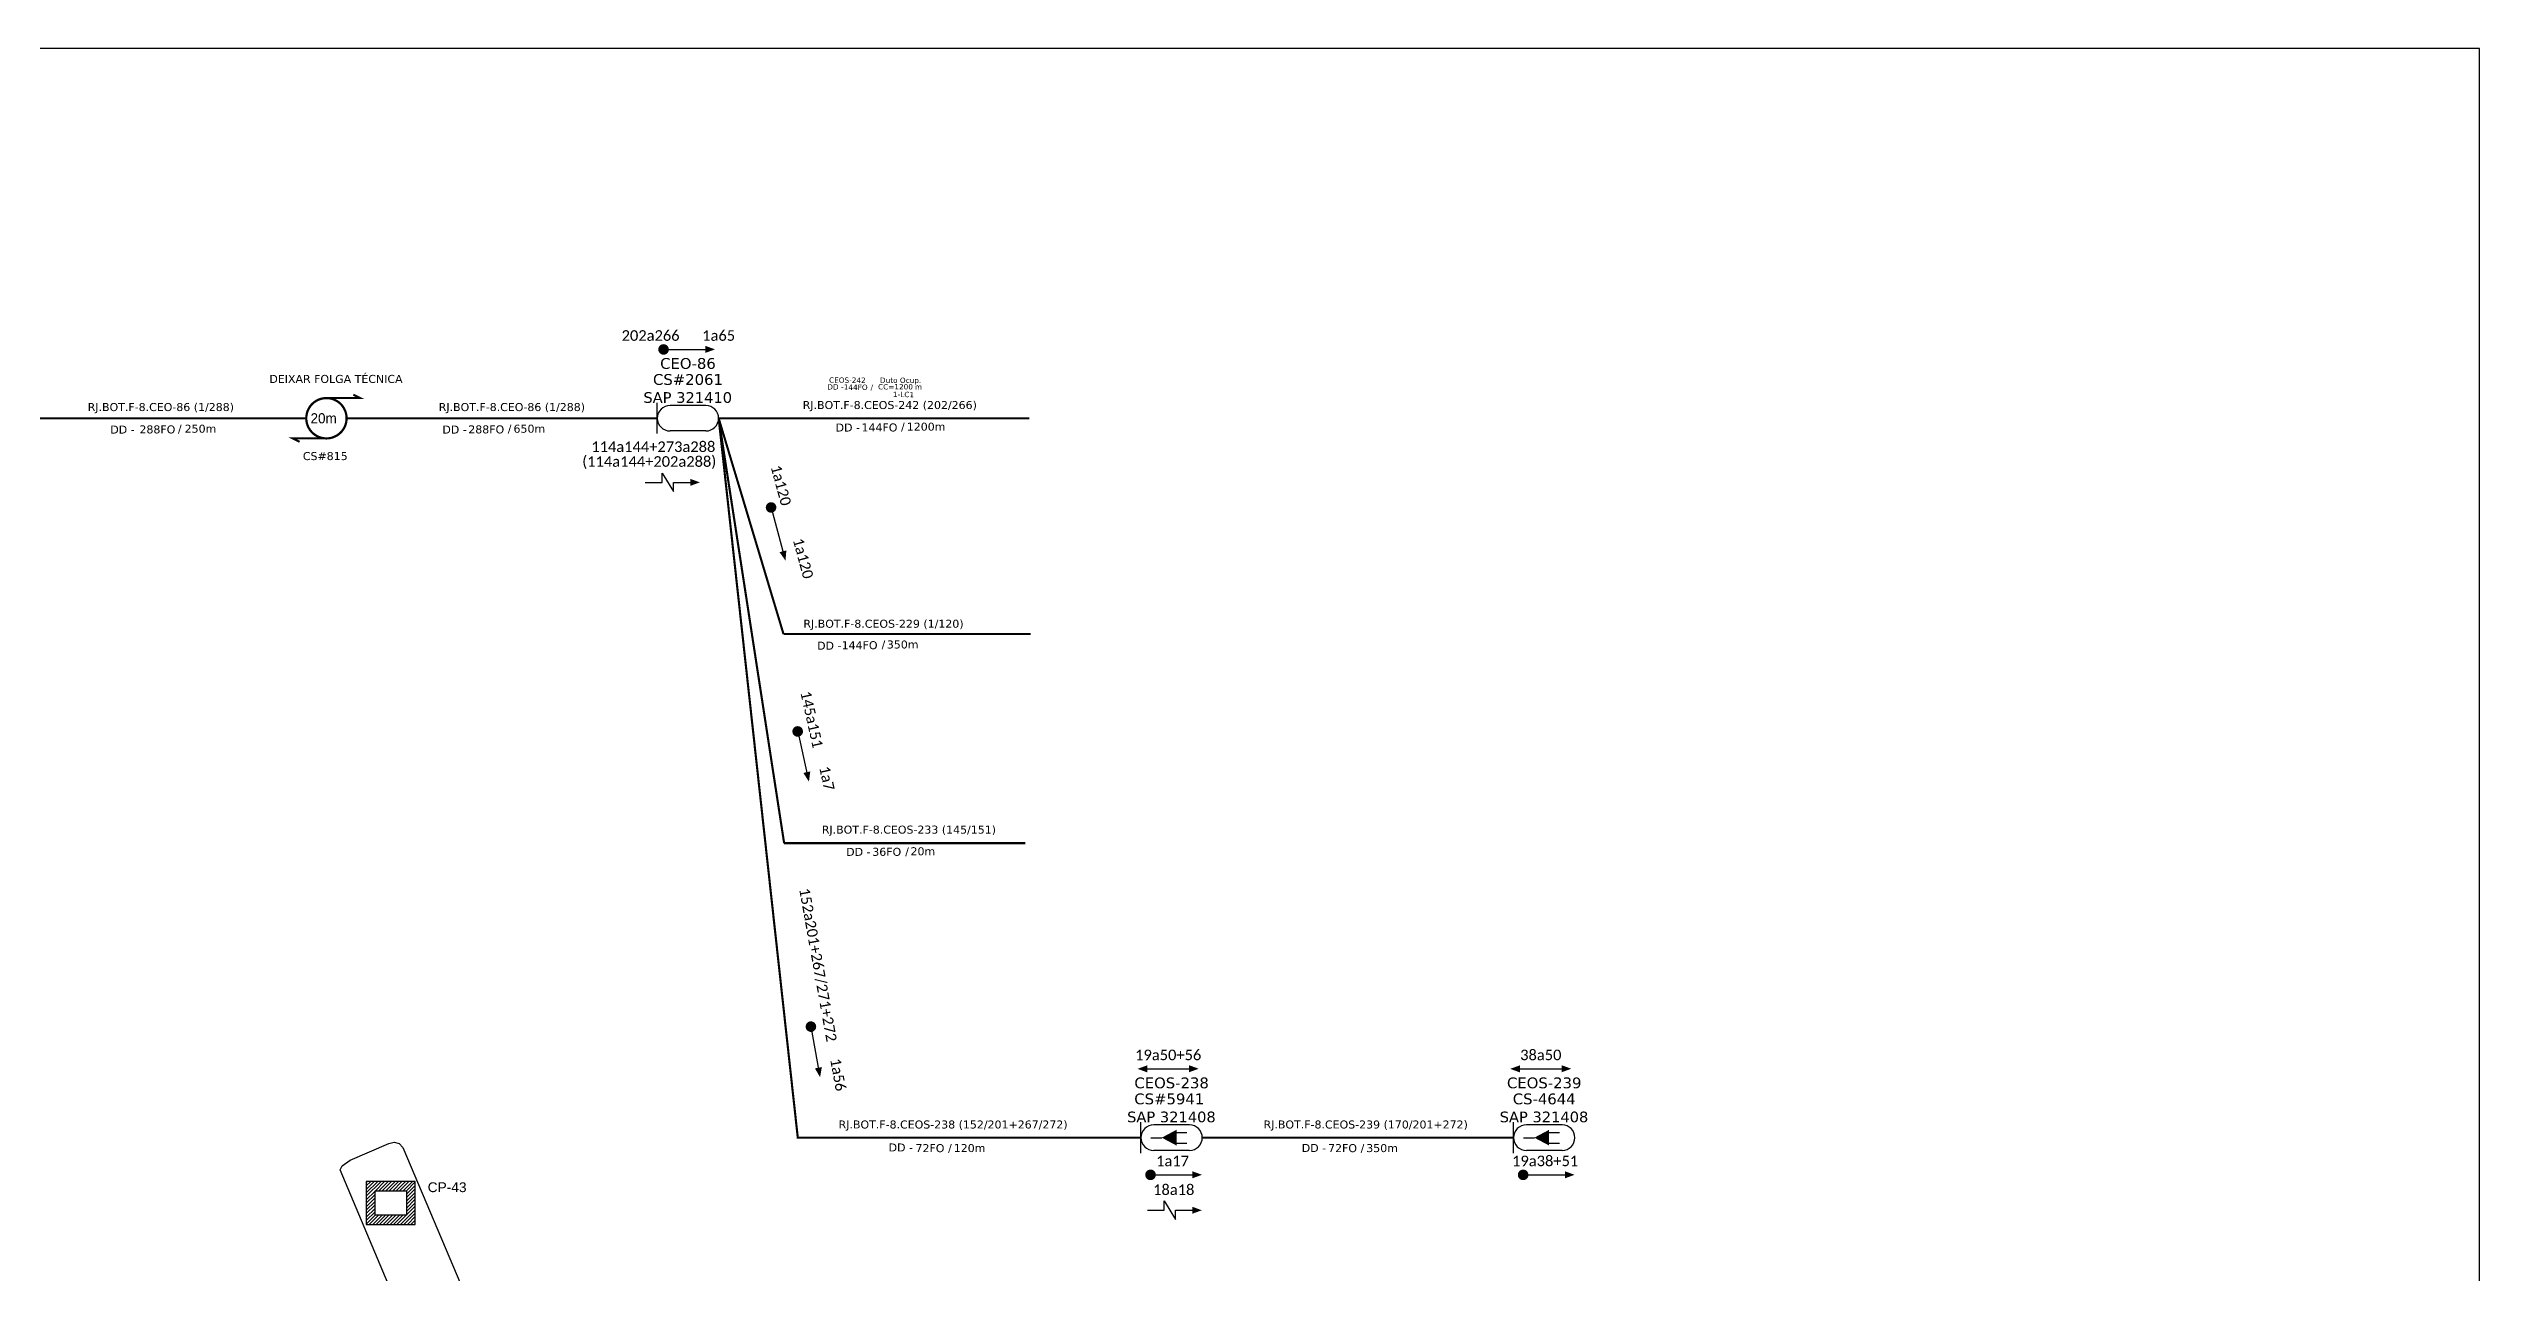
# Model space of a CAD drawing. Header units: metres. Extents: x -1286 to 457, y -500 to 94.
# Drawn here: x -900.8 to -445.1, y -135.2 to 94.2 of the extents above; entities that cross this region are included whole.
import ezdxf
from ezdxf.enums import TextEntityAlignment as Align

# ---------------------------------------------------------------- set-up
doc = ezdxf.new("R2010")
doc.units = ezdxf.units.M
for name, color, linetype in [('10.1-Caixas Subterrâneas', 5, 'Continuous'), ('20.4-CEOS', 1, 'Continuous'), ('20.5-CABO AÉREO', 1, 'Continuous'), ('label_cabos', 7, 'Continuous'), ('QUADRA', 7, 'Continuous'), ('SETA', 7, 'Continuous')]:
    doc.layers.add(name, color=color, linetype=linetype)
doc.layers.add('40.1-ETIQUETAS', color=1, linetype='Continuous', lineweight=20)
doc.styles.add('ARIAL', font='arial.ttf')
doc.styles.add('siredit', font='verdana.ttf')

# ---------------------------------------------------------------- blocks, each defined once
blk = doc.blocks.new('*X70')
at = {"color": 0, "linetype": 'Continuous'}
for p, q in [((-1.25, 0.34099), (-0.49099, 1.1)), ((-1.25, 0.517767), (-0.667767, 1.1)), ((-1.25, 0.694544), (-0.844544, 1.1)), ((-1.25, 0.87132), (-1.02132, 1.1)), ((-1.25, 1.048097), (-1.198097, 1.1)), ((-1.25, 0.164214), (-0.8035, 0.610714)), ((-1.25, -0.012563), (-0.8035, 0.433937)), ((-1.25, -0.18934), (-0.8035, 0.25716)), ((-1.25, -0.366117), (-0.8035, 0.080383)), ((-0.789214, 0.625), (-0.314214, 1.1)), ((-0.612437, 0.625), (-0.137437, 1.1)), ((-0.43566, 0.625), (0.03934, 1.1)), ((-0.258883, 0.625), (0.216117, 1.1)), ((-0.082107, 0.625), (0.392893, 1.1)), ((0.09467, 0.625), (0.56967, 1.1)), ((0.271447, 0.625), (0.746447, 1.1)), ((0.448223, 0.625), (0.923223, 1.1)), ((0.625, 0.625), (1.1, 1.1)), ((0.801777, 0.625), (1.25, 1.073223)), ((0.8035, 0.449947), (1.25, 0.896447)), ((0.8035, 0.27317), (1.25, 0.71967)), ((0.8035, 0.096393), (1.25, 0.542893)), ((0.8035, -0.080383), (1.25, 0.366117)), ((0.8035, -0.25716), (1.25, 0.18934)), ((0.8035, -0.433937), (1.25, 0.012563)), ((-1.25, -0.542893), (-0.8035, -0.096393)), ((-1.25, -0.71967), (-0.8035, -0.27317)), ((-1.25, -0.896447), (-0.8035, -0.449947)), ((-1.25, -1.073223), (-0.801777, -0.625)), ((-1.1, -1.1), (-0.625, -0.625)), ((-0.923223, -1.1), (-0.448223, -0.625)), ((-0.746447, -1.1), (-0.271447, -0.625)), ((-0.56967, -1.1), (-0.09467, -0.625)), ((-0.392893, -1.1), (0.082107, -0.625)), ((-0.216117, -1.1), (0.258883, -0.625)), ((-0.03934, -1.1), (0.43566, -0.625)), ((0.137437, -1.1), (0.612437, -0.625)), ((0.314214, -1.1), (0.789214, -0.625)), ((0.49099, -1.1), (1.25, -0.34099)), ((0.667767, -1.1), (1.25, -0.517767)), ((0.8035, -0.610714), (1.25, -0.164214)), ((0.844544, -1.1), (1.25, -0.694544)), ((1.02132, -1.1), (1.25, -0.87132)), ((1.198097, -1.1), (1.25, -1.048097))]:
    blk.add_line(p, q, dxfattribs=at)
blk = doc.blocks.new('MANHOLE_MQ')
at = {"color": 0, "linetype": 'Continuous'}
for p, q in [((0.00000623, 0.00000569), (-0.00000627, 0.00000569)), ((-0.00000627, 0.00000569), (-0.00000627, -0.00000531)), ((-0.00000404, 0.00000331), (0.00000399, 0.00000331)), ((-0.00000404, -0.00000294), (-0.00000404, 0.00000331)), ((0.00000399, 0.00000331), (0.00000399, -0.00000294)), ((0.00000623, -0.00000531), (0.00000623, 0.00000569)), ((-0.00000627, -0.00000531), (0.00000623, -0.00000531)), ((0.00000399, -0.00000294), (-0.00000404, -0.00000294)), ((0.00000399, -0.00000294), (0.00000399, -0.00000294))]:
    blk.add_line(p, q, dxfattribs=at)
at = {"color": 0, "linetype": 'Continuous', "xscale": 5e-06, "yscale": 5e-06, "zscale": 1e-05}
blk.add_blockref('*X70', (-0.00000002, 0.00000019), dxfattribs=at)
blk = doc.blocks.new('Inst CB DT OCUP CFOA-SM-DD-S-144')
at = {"layer": 'label_cabos', "color": 0, "style": 'siredit'}
for tag, flags, p in [('ID_ATIVIDADE', 3, (1.31, 2.67)), ('FATOR', 1, (11.56, 2.55))]:
    blk.add_attdef(tag, text='', height=1, rotation=359.69, dxfattribs=dict(at, flags=flags)).set_placement(p, align=Align.MIDDLE_CENTER)
for tag, p in [('TIPO_CABO', (1.11, 0)), ('DESTINO_CABO', (3.13, 1.26)), ('CABO', (4.69, -0.05)), ('/', (7.71, -0.05)), ('LANCE', (10.41, 0.02)), ('TIPO_CABO', (13.11, 1.24)), ('UND', (16.46, 0)), ('FID', (13.65, -1.41))]:
    blk.add_attdef(tag, text='', height=1, rotation=359.69, dxfattribs=at).set_placement(p, align=Align.MIDDLE_CENTER)
blk.add_attdef('QTDE', (11.93, -0.45), '', height=1, rotation=359.69, dxfattribs=at)

msp = doc.modelspace()

# ---------------------------------------------------------------- linework, layer by layer
msp.add_lwpolyline([(-1286.07, -499.81), (-445.07, -499.81), (-445.07, 94.19), (-1286.07, 94.19)], close=True)
at = {"color": 0, "const_width": 0.99}
for points in [[(-786.02, 37.8, 1), (-785.03, 37.8, 1)], [(-765.5, 8.65, 1), (-765.24, 7.7, 1)], [(-760.49, -33.33, 1), (-760.27, -34.3, 1)], [(-757.99, -88.67, 1), (-757.81, -89.64, 1)], [(-694.72, -116.94, 1), (-693.73, -116.94, 1)], [(-624.85, -116.94, 1), (-623.86, -116.94, 1)]]:
    msp.add_lwpolyline(points, format="xyb", close=True, dxfattribs=at)
at = {"color": 5, "const_width": 0.42}
msp.add_lwpolyline([(-848.74, 28.68, 1.000012), (-848.74, 21.12, 0.999978)], format="xyb", close=True, dxfattribs=at)
at = {"color": 5, "const_width": 0.394}
for points in [[(-848.74, 28.68), (-842.44, 28.68), (-843.7, 29.31)], [(-848.74, 21.12), (-855.04, 21.12), (-853.78, 20.49)]]:
    msp.add_lwpolyline(points, dxfattribs=at)
at = {"color": 0}
for points in [[(-785.79, 12.88), (-785.79, 14.63), (-783.69, 11.14), (-783.69, 12.88)], [(-691.66, -123.58), (-691.66, -121.83), (-689.57, -125.33), (-689.57, -123.58)]]:
    msp.add_lwpolyline(points, dxfattribs=at)
at = {"layer": '20.4-CEOS', "color": 5}
for p, q in [((-777.6, 27.29), (-784.31, 27.29)), ((-777.6, 22.51), (-784.31, 22.51)), ((-617.05, -107.58), (-623.76, -107.58)), ((-617.05, -112.36), (-623.76, -112.36))]:
    msp.add_line(p, q, dxfattribs=at)
at = {"layer": '20.4-CEOS', "color": 8}
for p, q in [((-686.91, -107.58), (-693.63, -107.58)), ((-686.91, -112.36), (-693.63, -112.36))]:
    msp.add_line(p, q, dxfattribs=at)
at = {"layer": '20.4-CEOS', "color": 5}
for points in [[(-786.7, 22.01), (-786.7, 27.78)], [(-626.16, -112.85), (-626.16, -107.08)], [(-619.61, -109.02), (-617.57, -109.02)], [(-624.3, -109.97), (-622.26, -109.97)], [(-619.61, -111.01), (-617.57, -111.01)]]:
    msp.add_lwpolyline(points, dxfattribs=at)
at = {"layer": '20.4-CEOS', "color": 8}
for points in [[(-696.02, -112.85), (-696.02, -107.08)], [(-689.47, -109.02), (-687.44, -109.02)], [(-694.16, -109.97), (-692.12, -109.97)], [(-689.47, -111.01), (-687.44, -111.01)]]:
    msp.add_lwpolyline(points, dxfattribs=at)
msp.add_lwpolyline([(-692.12, -109.97, 0, 2.95, 0), (-689.35, -109.97, 2.95, 2.95, 0)], format="xyseb", dxfattribs=at)
at = {"layer": '20.4-CEOS', "color": 5}
msp.add_lwpolyline([(-622.26, -109.97, 0, 2.95, 0), (-619.49, -109.97, 2.95, 2.95, 0)], format="xyseb", dxfattribs=at)
for centre, start, end in [((-784.31, 24.9), 90, 270), ((-777.6, 24.9), 270, 90), ((-623.76, -109.97), 90, 270), ((-617.05, -109.97), 270, 90)]:
    msp.add_arc(centre, 2.39, start, end, dxfattribs=at)
at = {"layer": '20.4-CEOS', "color": 8}
for centre, start, end in [((-693.63, -109.97), 90, 270), ((-686.91, -109.97), 270, 90)]:
    msp.add_arc(centre, 2.39, start, end, dxfattribs=at)
at = {"layer": '20.5-CABO AÉREO', "color": 5, "ltscale": 50, "const_width": 0.4}
for points in [[(-910.78, 24.9), (-852.52, 24.9)], [(-775.2, 24.9), (-760.36, -109.97)], [(-760.57, -109.97), (-696.02, -109.97)], [(-684.52, -109.97), (-626.16, -109.97)]]:
    msp.add_lwpolyline(points, dxfattribs=at)
at = {"layer": '20.5-CABO AÉREO', "color": 7, "ltscale": 50, "const_width": 0.4}
for points in [[(-775.2, 24.9), (-762.92, -54.77), (-762.92, -54.77)], [(-763.04, -15.56), (-716.7, -15.56)], [(-762.92, -54.77), (-717.69, -54.77)]]:
    msp.add_lwpolyline(points, dxfattribs=at)
at = {"layer": '20.5-CABO AÉREO', "ltscale": 50, "const_width": 0.4}
for points in [[(-755.84, -54.77), (-755.84, -54.77), (-755.84, -54.77)], [(-755.84, -54.77), (-717.69, -54.77)]]:
    msp.add_lwpolyline(points, dxfattribs=at)
at = {"layer": '40.1-ETIQUETAS', "color": 5, "const_width": 0.4}
msp.add_lwpolyline([(-844.96, 24.9), (-786.7, 24.9)], dxfattribs=at)
at = {"layer": '40.1-ETIQUETAS', "color": 7, "const_width": 0.4}
for points in [[(-775.2, 24.9), (-763.04, -15.56)], [(-775.2, 24.9), (-716.97, 24.9)], [(-757.83, -28.83), (-757.83, -28.83)]]:
    msp.add_lwpolyline(points, dxfattribs=at)
at = {"layer": 'QUADRA'}
msp.add_lwpolyline([(-779.82, -276.07), (-779.7, -275.5), (-779.45, -274.36), (-779.45, -274.36), (-779.45, -274.36), (-846.14, -115.97), (-845.81, -115.25), (-844.32, -114.2), (-837.04, -111.08), (-836.03, -110.84), (-835.1, -111.08), (-834.41, -111.8), (-772.76, -257.35)], dxfattribs=at)
at = {"layer": 'SETA', "color": 0}
for points in [[(-785.52, 37.8), (-777.01, 37.8)], [(-788.95, 12.88), (-785.79, 12.88)], [(-783.69, 12.88), (-780.53, 12.88)], [(-765.37, 8.17), (-763.14, -0.04)], [(-760.38, -33.82), (-758.53, -42.12)], [(-757.9, -89.16), (-756.39, -97.53)], [(-694.84, -97.07), (-686.33, -97.07)], [(-624.97, -97.07), (-616.46, -97.07)], [(-694.22, -116.94), (-685.71, -116.94)], [(-624.36, -116.94), (-615.85, -116.94)], [(-694.82, -123.58), (-691.66, -123.58)], [(-689.57, -123.58), (-686.41, -123.58)]]:
    msp.add_lwpolyline(points, dxfattribs=at)
for points in [[(-777.69, 38.47), (-775.88, 37.81), (-777.69, 37.15)], [(-780.53, 13.54), (-778.72, 12.88), (-780.53, 12.22)], [(-762.5, 0.13), (-762.67, -1.79), (-763.78, -0.21)], [(-758.02, -41.31), (-758.27, -43.23), (-759.31, -41.6)], [(-755.85, -96.74), (-756.18, -98.64), (-757.15, -96.98)], [(-694.84, -96.41), (-696.65, -97.07), (-694.84, -97.73)], [(-687.01, -96.39), (-685.19, -97.05), (-687.01, -97.71)], [(-624.97, -96.41), (-626.79, -97.07), (-624.97, -97.73)], [(-617.15, -96.39), (-615.33, -97.05), (-617.15, -97.71)], [(-686.39, -116.27), (-684.58, -116.93), (-686.39, -117.59)], [(-616.53, -116.27), (-614.72, -116.93), (-616.53, -117.59)], [(-686.41, -122.92), (-684.6, -123.58), (-686.41, -124.24)]]:
    msp.add_solid(points, dxfattribs=at)

# ---------------------------------------------------------------- block references
at = {"color": 7, "lineweight": 0}
ref = msp.add_blockref('Inst CB DT OCUP CFOA-SM-DD-S-144', (-754.19, 30.78), dxfattribs=at)
ref.add_attrib('DESTINO_CABO', 'CEOS-242', dxfattribs={"layer": 'label_cabos', "color": 0, "height": 1, "rotation": 359.69, "style": 'siredit'}).set_placement((-751.06, 32.04), align=Align.MIDDLE_CENTER)
ref.add_attrib('TIPO_CABO', 'Duto Ocup.', dxfattribs={"layer": 'label_cabos', "color": 0, "height": 1, "rotation": 359.69, "style": 'siredit'}).set_placement((-741.08, 32.02), align=Align.MIDDLE_CENTER)
ref.add_attrib('/', '/', dxfattribs={"layer": 'label_cabos', "color": 0, "height": 1, "rotation": 359.69, "style": 'siredit'}).set_placement((-746.48, 30.72), align=Align.MIDDLE_CENTER)
ref.add_attrib('FID', '1-LC1', dxfattribs={"layer": 'label_cabos', "color": 0, "height": 1, "rotation": 359.69, "style": 'siredit'}).set_placement((-740.54, 29.36), align=Align.MIDDLE_CENTER)
ref.add_attrib('LANCE', 'CC=', dxfattribs={"layer": 'label_cabos', "color": 0, "height": 1, "rotation": 359.69, "style": 'siredit'}).set_placement((-743.78, 30.8), align=Align.MIDDLE_CENTER)
ref.add_attrib('UND', 'm', dxfattribs={"layer": 'label_cabos', "color": 0, "height": 1, "rotation": 359.69, "style": 'siredit'}).set_placement((-737.73, 30.78), align=Align.MIDDLE_CENTER)
ref.add_attrib('CABO', '144FO', dxfattribs={"layer": 'label_cabos', "color": 0, "height": 1, "rotation": 359.69, "style": 'siredit'}).set_placement((-749.5, 30.72), align=Align.MIDDLE_CENTER)
ref.add_attrib('TIPO_CABO', 'DD - ', dxfattribs={"layer": 'label_cabos', "color": 0, "height": 1, "rotation": 359.69, "style": 'siredit'}).set_placement((-753.08, 30.77), align=Align.MIDDLE_CENTER)
ref.add_attrib('QTDE', '1200', (-742.26, 30.32), dxfattribs={"layer": 'label_cabos', "color": 0, "height": 1, "rotation": 359.69, "style": 'siredit'})
at = {"layer": '10.1-Caixas Subterrâneas', "color": 30, "xscale": 735143.8030141568, "yscale": 735143.8030141568, "zscale": 735143.8030141568, "rotation": 180.000000000062}
msp.add_blockref('MANHOLE_MQ', (-836.68, -122.08), dxfattribs=at)

# ---------------------------------------------------------------- texts
at = {"color": 5}
msp.add_text('20m', height=1.89, dxfattribs=at).set_placement((-851.72, 23.95))
at = {"color": 0, "char_height": 1.98, "width": 25.1052, "attachment_point": 5}
for s, insert in [('{\\fCalibri|b0|i0|c0|p34;\\C7;202a266}', (-787.96, 40.4)), ('{\\fCalibri|b0|i0|c0|p34;\\C7;1a65}', (-775.2, 40.4)), ('{\\fCalibri|b0|i0|c0|p34;\\C1;114a144+273a288}', (-787.45, 19.55)), ('{\\fCalibri|b0|i0|c0|p34;\\C7;19a50+\\C1;56}', (-690.91, -94.47)), ('{\\fCalibri|b0|i0|c0|p34;\\C7;38a50}', (-621.05, -94.47)), ('{\\fCalibri|b0|i0|c0|p34;\\C7;1a17}', (-690.09, -114.34)), ('{\\fCalibri|b0|i0|c0|p34;\\C7;19a38+\\C1;51}', (-620.23, -114.34)), ('{\\fCalibri|b0|i0|c0|p34;\\C7;18a18}', (-689.87, -119.73))]:
    msp.add_mtext(s, dxfattribs=dict(at, insert=insert))
at = {"color": 5, "insert": (-788.21, 16.58), "char_height": 1.98, "width": 25.1052, "attachment_point": 5}
msp.add_mtext('{\\fCalibri|b0|i0|c0|p34;(114a144+202a288)}', dxfattribs=at)
at = {"color": 0, "char_height": 1.98, "width": 25.1052, "attachment_point": 5}
for s, insert, rotation in [('{\\fCalibri|b0|i0|c0|p34;\\C7;1a120}', (-763.51, 12.32), 285.1521), ('{\\fCalibri|b0|i0|c0|p34;\\C7;1a120}', (-759.35, -1.37), 285.1521), ('{\\fCalibri|b0|i0|c0|p34;\\C7;145a151}', (-757.75, -31.58), 282.5617), ('{\\fCalibri|b0|i0|c0|p34;\\C7;1a7}', (-754.9, -42.6), 282.5617), ('{\\fCalibri|b0|i0|c0|p34;\\C7;152a201+267/271+\\C1;272}', (-756.62, -77.58), 280.1886), ('{\\fCalibri|b0|i0|c0|p34;\\C7;1a\\C1;56}', (-752.79, -98.16), 280.1886)]:
    msp.add_mtext(s, dxfattribs=dict(at, insert=insert, rotation=rotation))
at = {"layer": '10.1-Caixas Subterrâneas', "color": 30, "style": 'ARIAL'}
msp.add_text('CP-43', height=1.839, dxfattribs=at).set_placement((-829.75, -120.18))
at = {"layer": '20.4-CEOS', "color": 7, "style": 'siredit'}
for s, height, p in [('CS#2061', 2.028, (-780.95, 32.17)), ('CEO-86', 2.028, (-780.95, 35.17)), ('SAP 321410', 2, (-781, 28.79)), ('CEOS-238', 2.028, (-690.27, -99.7)), ('CS#5941 ', 2.028, (-690.27, -102.7)), ('SAP 321408', 2, (-690.31, -106.08))]:
    msp.add_text(s, height=height, dxfattribs=at).set_placement(p, align=Align.MIDDLE_CENTER)
at = {"layer": '20.4-CEOS', "color": 5, "style": 'siredit'}
for s, height, p in [('CEOS-239', 2.028, (-620.41, -99.7)), ('CS-4644', 2.028, (-620.41, -102.7)), ('SAP 321408', 2, (-620.45, -106.08))]:
    msp.add_text(s, height=height, dxfattribs=at).set_placement(p, align=Align.MIDDLE_CENTER)
at = {"layer": '40.1-ETIQUETAS', "color": 0, "style": 'siredit'}
for s, p in [('DEIXAR FOLGA TÉCNICA', (-846.95, 32.27)), ('RJ.BOT.F-8.CEO-86 (1/288)', (-879.79, 27)), ('RJ.BOT.F-8.CEO-86 (1/288)', (-813.97, 27)), ('CS#815', (-848.96, 17.81)), ('RJ.BOT.F-8.CEOS-233 (145/151)', (-739.53, -52.22))]:
    msp.add_text(s, height=1.5, dxfattribs=at).set_placement(p, align=Align.MIDDLE_CENTER)
at = {"layer": '40.1-ETIQUETAS', "color": 7, "style": 'siredit'}
for s, p in [('RJ.BOT.F-8.CEOS-242 (202/266)', (-743.11, 27.38)), ('RJ.BOT.F-8.CEOS-229 (1/120) ', (-743.97, -13.62))]:
    msp.add_text(s, height=1.5, dxfattribs=at).set_placement(p, align=Align.MIDDLE_CENTER)
at = {"layer": '40.1-ETIQUETAS', "color": 0, "style": 'siredit'}
for s, p in [('DD - ', (-884.05, 22.78)), ('288FO', (-877.07, 22.81)), ('/', (-875.89, 22.94)), ('DD - ', (-821.78, 22.78)), ('288FO', (-815.41, 22.81)), ('/', (-814.05, 22.94)), ('DD - ', (-751.52, -17.74)), ('DD - ', (-746.07, -56.39)), ('36FO', (-740.97, -56.38)), ('/', (-739.52, -56.28)), ('DD - ', (-738.11, -111.81)), ('72FO', (-732.87, -111.93)), ('/', (-731.48, -111.88)), ('DD - ', (-660.65, -111.9)), ('72FO', (-655.51, -111.93)), ('/', (-654.13, -111.88))]:
    msp.add_text(s, height=1.5, dxfattribs=at).set_placement(p, align=Align.MIDDLE_RIGHT)
for s, p in [('250m', (-875.32, 22.94)), ('650m', (-813.66, 22.94)), ('20m', (-739.23, -56.28)), ('120m', (-731.12, -111.92)), ('350m', (-653.77, -111.92))]:
    msp.add_text(s, height=1.5, dxfattribs=at).set_placement(p, align=Align.MIDDLE_LEFT)
at = {"layer": '40.1-ETIQUETAS', "color": 7, "style": 'siredit'}
for s, p in [('DD - ', (-748.05, 23.16)), ('144FO', (-741.68, 23.18)), ('/', (-740.31, 23.32)), ('144FO', (-745.41, -17.65)), ('/', (-743.96, -17.51))]:
    msp.add_text(s, height=1.5, dxfattribs=at).set_placement(p, align=Align.MIDDLE_RIGHT)
for s, p in [('1200m', (-739.93, 23.32)), ('350m', (-743.66, -17.51))]:
    msp.add_text(s, height=1.5, dxfattribs=at).set_placement(p, align=Align.MIDDLE_LEFT)
at = {"layer": '40.1-ETIQUETAS', "color": 1, "style": 'siredit'}
for s, p in [('RJ.BOT.F-8.CEOS-238 (152/201+267/272)', (-731.24, -107.5)), ('RJ.BOT.F-8.CEOS-239 (170/201+272)', (-653.88, -107.5))]:
    msp.add_text(s, height=1.5, dxfattribs=at).set_placement(p, align=Align.MIDDLE_CENTER)

doc.saveas('drawing.dxf')
